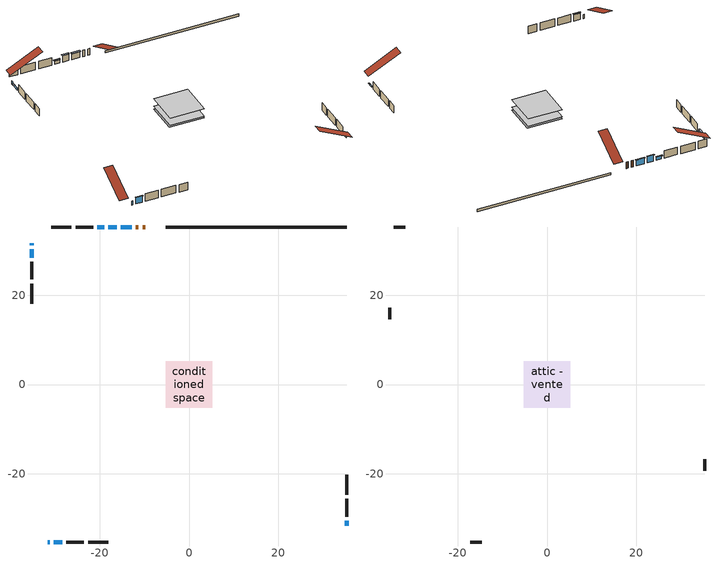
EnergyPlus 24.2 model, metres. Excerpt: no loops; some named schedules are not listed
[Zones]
conditioned space
 floor adiabatic (Floor2 construction): -5.05,-5.05 -5.05,5.05 5.05,5.05 5.05,-5.05 z0.76
 floor adiabatic (AdiabaticFloorConstruction): -5.18,-5.18 -5.18,5.18 5.18,5.18 5.18,-5.18 z0.76
 floor foundation (Slab1 construction): -5.25,-4.86 -5.25,4.86 5.25,4.86 5.25,-4.86 z0
 wall outside (AdiabaticWallConstruction 1): -9.79,35.25 -10.4,35.25 / -11.32,35.25 -11.93,35.25 z0.76:2.79
 wall outside (AdiabaticWallConstruction): -35.25,31.59 -35.25,31.16 / -31.59,-35.25 -31.16,-35.25 z0.76:1.98; 35.25,-31.59 35.25,-30.52 z0.76:1.22; -12.86,35.25 -15.3,35.25 z0.76:2.59; -16.22,35.25 -18.05,35.25 / -30.23,-35.25 -28.4,-35.25 z0.76:2.79; -18.98,35.25 -20.51,35.25 z0.76:1.78; -35.25,30.23 -35.25,28.4 z0.76:1.57
 wall outside (Wall1 construction): -21.44,35.25 -25.4,35.25 / -27.48,-35.25 -23.51,-35.25 / -35.25,27.48 -35.25,23.51 / 35.25,-29.59 35.25,-25.63 z0.76:3.2
 wall outside (Wall2 construction): -26.33,35.25 -30.8,35.25 / -22.58,-35.25 -18.11,-35.25 / -35.25,22.58 -35.25,18.11 / 35.25,-24.7 35.25,-20.22 z0.76:3.2
 wall foundation (FoundationWall1 construction): 35.25,35.25 -5.19,35.25 z0:0.76
 window (WindowConstruction 6): -35.25,31.59 -35.25,31.16 z0.76:1.98
 window (WindowConstruction): 35.25,-31.59 35.25,-30.52 z0.76:1.22
 window (WindowConstruction 1): -12.86,35.25 -15.3,35.25 z0.76:2.59
 window (WindowConstruction 2): -16.22,35.25 -18.05,35.25 z0.76:2.79
 window (WindowConstruction 3): -18.98,35.25 -20.51,35.25 z0.76:1.77
 window (WindowConstruction 7): -31.59,-35.25 -31.16,-35.25 z0.76:1.98
 window (WindowConstruction 4): -35.25,30.23 -35.25,28.4 z0.76:1.57
 window (WindowConstruction 5): -30.23,-35.25 -28.4,-35.25 z0.76:2.79
 door (Door): -9.79,35.25 -10.39,35.25 z0.76:2.79
 door (Door 1): -11.32,35.25 -11.93,35.25 z0.76:2.79
 ceiling adiabatic (AdiabaticFloorConstruction): 5.18,-5.18 5.18,5.18 -5.18,5.18 -5.18,-5.18 z0.76
attic - vented
 floor to conditioned space (Floor1 construction Reversed): -5.18,-5.18 -5.18,5.18 5.18,5.18 5.18,-5.18 z3.2
 wall outside (Wall3 construction): -31.73,35.25 -34.32,35.25 / -17.18,-35.25 -14.59,-35.25 / -35.25,17.18 -35.25,14.59 / 35.25,-19.29 35.25,-16.7 z0.76:3.2
 roof outside (Roof1 construction): -8.86,35.25,3.2 -8.86,25.46,8.1 -6.12,25.46,8.1 -6.12,35.25,3.2; -32.52,-35.25,3.2 -32.52,-25.46,8.1 -35.25,-25.46,8.1 -35.25,-35.25,3.2; -35.25,32.52,3.2 -25.46,32.52,8.1 -25.46,35.25,8.1 -35.25,35.25,3.2; 35.25,-32.52,3.2 25.46,-32.52,8.1 25.46,-35.25,8.1 35.25,-35.25,3.2
shading: 35.25,-30.32 35.25,-31.79 35.67,-31.79 35.67,-30.32 z1.42; -15.5,35.25 -12.66,35.25 -12.66,35.67 -15.5,35.67 z2.79; -18.25,35.25 -16.02,35.25 -16.02,35.67 -18.25,35.67 z2.99; -20.71,35.25 -18.78,35.25 -18.78,35.67 -20.71,35.67 z1.98; -35.25,28.2 -35.25,30.43 -35.67,30.43 -35.67,28.2 z1.77; -28.2,-35.25 -30.43,-35.25 -30.43,-35.67 -28.2,-35.67 z2.99
[Building]
Building 1: Terrain=Suburbs
[Site:Location]
Quebec Intl AP_QC: Latitude {deg}=46.8; Longitude {deg}=-71.38; Time Zone {hr}=-5; Elevation {m}=74; Keep Site Location Information=Yes
[Site:GroundTemperature:Shallow]
0.0108218, -2.24938, -2.43038, -1.3578, 2.94801, 7.23376, 10.9493, 13.303, 13.5029, 11.5886, 7.96783, 3.81355
[Site:WaterMainsTemperature]
Calculation Method=Schedule; Temperature Schedule=mains temperature schedule
[Material] Roughness=Rough; Thermal Absorptance=0.9
Name | Thickness {m} | Conductivity {W/m-K} | Density {kg/m3} | Specific Heat {J/kg-K} | Solar Absorptance | Visible Absorptance
asphalt or fiberglass shingles | 0.00635 | 0.162714 | 1121.4 | 1465.45 | 0.4 | 0.4
ceiling loosefill ins | 0.169333 | 0.0480833 | 16.02 | 1046.75 | 0.7 | 0.7
ceiling stud and cavity | 0.1397 | 0.122245 | 65.682 | 1177.47 | 0.7 | 0.7
concrete 4.0 in. | 0.1016 | 1.803125 | 2242.8 | 837.4 | 0.7 | 0.7
concrete 8.0 in. | 0.2032 | 1.803125 | 2242.8 | 837.4 | 0.7 | 0.7
door material | 0.04445 | 0.0451087 | 512.64 | 1214.23 | 0.7 | 0.7
exterior vertical ins | 0.0490181 | 0.029427 | 32.04 | 1214.23 | 0.7 | 0.7
floor covering | 0.0127 | 9.015625 | 54.468 | 1339.84 | 0.6 | 0.6
floor covering 1 | 0.0127 | 0.0433444 | 54.468 | 1339.84 | 0.6 | 0.6
floor rigid ins; wall rigid ins 1 | 0.512978 | 0.029427 | 32.04 | 1214.23 | 0.7 | 0.7
floor stud and cavity | 0.0889 | 0.340671 | 50.32683 | 1063.81 | 0.7 | 0.7
floor stud and cavity 1 | 0.1397 | 1.75129 | 37.0049 | 1207.88 | 0.7 | 0.7
furniture material conditioned space 1 | 0.1524 | 0.115458 | 640.8 | 1214.23 | 0.6 | 0.6
gypsum board | 0.0127 | 0.160291 | 801 | 837.4 | 0.6 | 0.6
gypsum board 1 | 0.0127 | 0.160291 | 801 | 837.4 | 0.7 | 0.7
osb sheathing 0.5 in. | 0.0127 | 0.115458 | 512.64 | 1214.23 | 0.7 | 0.7
osb sheathing 0.75 in. | 0.01905 | 0.115458 | 512.64 | 1214.23 | 0.7 | 0.7
wall rigid ins | 0.051816 | 0.029427 | 32.04 | 1214.23 | 0.7 | 0.7
wall stud and cavity | 0.1397 | 0.157732 | 139.0536 | 1170.24 | 0.7 | 0.7
wall stud and cavity 1 | 0.1397 | 0.0877637 | 139.0536 | 1170.24 | 0.7 | 0.7
wall stud and cavity 2 | 0.0889 | 6.1454 | 50.32683 | 1063.81 | 0.6 | 0.6
wall stud and cavity 3 | 0.0889 | 0.380278 | 52.3479 | 1209.89 | 0.7 | 0.7
wall stud and cavity 4 | 0.0889 | 0.391764 | 83.0341 | 1211.67 | 0.7 | 0.7
wood siding | 0.0254 | 0.102417 | 544.68 | 1172.36 | 0.4 | 0.4
wood siding 1 | 0.00254 | 0.102417 | 544.68 | 1172.36 | 0.4 | 0.4
wood siding 2; wood siding 3 | 0.0254 | 0.102417 | 544.68 | 1172.36 | 0.7 | 0.7
[WindowMaterial:SimpleGlazingSystem]
Name | U-Factor {W/m2-K} | Solar Heat Gain Coefficient
WindowMaterial | 1.78232 | 0.39
WindowMaterial 1 | 2.83843 | 0.7
WindowMaterial 2 | 2.22805 | 0.55
WindowMaterial 3 | 2.78449 | 0.57
WindowMaterial 4 | 2.77143 | 0.49
WindowMaterial 5 | 2.44551 | 0.56
WindowMaterial 6 | 3.04 | 0.45
[Construction]
AdiabaticFloorConstruction: floor stud and cavity 1, floor rigid ins, osb sheathing 0.75 in., floor covering 1
AdiabaticWallConstruction: wood siding 2, wall rigid ins 1, wall stud and cavity 3, gypsum board
AdiabaticWallConstruction 1: wood siding 3, wall rigid ins 1, wall stud and cavity 3, gypsum board
Door; Door 1: door material
Floor1 construction Reversed: gypsum board, ceiling stud and cavity, ceiling loosefill ins
Floor2 construction: floor stud and cavity, floor covering
FoundationWall1 construction: concrete 8.0 in., gypsum board 1
furniture construction conditioned space 1: furniture material conditioned space 1
PartitionWallConstruction: gypsum board, wall stud and cavity 4, gypsum board
Roof1 construction: asphalt or fiberglass shingles
Slab1 construction: concrete 4.0 in.
Wall1 construction: wood siding, wall rigid ins, osb sheathing 0.5 in., wall stud and cavity, gypsum board
Wall2 construction: wood siding, osb sheathing 0.5 in., wall stud and cavity 1, gypsum board
Wall3 construction: wood siding 1, wall stud and cavity 2
WindowConstruction: WindowMaterial
WindowConstruction 1: WindowMaterial 1
WindowConstruction 2; WindowConstruction 5: WindowMaterial 2
WindowConstruction 3: WindowMaterial 3
WindowConstruction 4: WindowMaterial 4
WindowConstruction 6: WindowMaterial 5
WindowConstruction 7: WindowMaterial 6
[Zone] Multiplier=1; Part of Total Floor Area=Yes
Name | Volume {m3}
attic - vented | 82.8444
conditioned space | 261.6
[Space]
Name | Zone | Volume {m3}
attic - vented 1 | attic - vented | 82.8444
conditioned space 1 | conditioned space | 261.6
[ZoneInfiltration:EffectiveLeakageArea]
infil attic - vented 1: Zone or Space=attic - vented 1; Schedule=Always On Discrete; Effective Air Leakage Area {cm2}=3961.85; Stack Coefficient=0.000510179; Wind Coefficient=1.52609e-05
[ZoneMixing]
whole house fan mix: Zone or Space=attic - vented; Schedule=Always On Continuous; Design Flow Rate Calculation Method=Flow/Zone; Design Flow Rate {m3/s}=0; Source Zone or Space=conditioned space
[SurfaceProperty:ExposedFoundationPerimeter]
Slab1: Exposed Perimeter Calculation Method=TotalExposedPerimeter; Total Exposed Perimeter {m}=40.448
[InternalMass] Zone or ZoneList=conditioned space; Space or SpaceList=conditioned space 1
Name | Construction | Surface Area {m2}
furniture mass conditioned space 1 | furniture construction conditioned space 1 | 124.6
partition wall mass | PartitionWallConstruction | 209.4
[Lights]
interior lighting: Zone or ZoneList or Space or SpaceList=conditioned space 1; Schedule=interior lighting schedule; Design Level Calculation Method=LightingLevel; Lighting Level {W}=343.2; Return Air Fraction=0; Fraction Radiant=0.6; Fraction Visible=0.2; Fraction Replaceable=1
[People]
occupants: Zone or ZoneList or Space or SpaceList=conditioned space 1; Number of People Schedule=occupants schedule; Number of People Calculation Method=People; Number of People=3; Fraction Radiant=0.314171; Sensible Heat Fraction=0.56303; Activity Level Schedule=occupants activity schedule; Carbon Dioxide Generation Rate {m3/s-W}=0; Enable ASHRAE 55 Comfort Warnings=No; Mean Radiant Temperature Calculation Type=EnclosureAveraged
[ElectricEquipment] Zone or ZoneList or Space or SpaceList=conditioned space 1; Design Level Calculation Method=EquipmentLevel
Name | Schedule | Design Level {W} | Fraction Latent | Fraction Radiant | Fraction Lost
clothes dryer | clothes dryer schedule | 140.772 | 0.015 | 0.081 | 0.85
clothes washer | clothes washer schedule | 32.1985 | 0.03 | 0.162 | 0.7
cooking range | cooking range schedule | 215.147 | 0.08 | 0.432 | 0.2
dishwasher | dishwasher schedule | 66.8632 | 0.3 | 0.18 | 0.4
fridge | fridge schedule | 72.9452 | 0 | 0.6 | 0
mech vent bath fan 0 | mech vent bath fan 0 schedule | 50.2 | 0 | 0 | 1
mech vent house fan | mech vent house fan schedule | 0 | 0 | 0 | 1
mech vent house fan cfis | mech vent house fan cfis schedule | 0 | 0 | 0 | 0
mech vent range fan 0 | mech vent range fan 0 schedule | 57 | 0 | 0 | 1
misc plug loads | misc plug loads schedule | 494.7 | 0.045 | 0.513 | 0.1
whole house fan | Always On Discrete | 0 | 0 | 0 | 1
[OtherEquipment] Zone or ZoneList or Space or SpaceList=conditioned space 1; Design Level Calculation Method=EquipmentLevel
Name | Fuel Type | Schedule | Design Level {W} | Fraction Latent | Fraction Radiant | Fraction Lost
clothes dryer 1 | Electricity | clothes dryer schedule | 0 | 0.015 | 0.081 | 0.85
cooking range 1 | Electricity | cooking range schedule | 0 | 0.08 | 0.432 | 0.2
general water use latent | None | general water use schedule | 62.594 | 1 | 0 | 0
general water use sensible | None | general water use schedule | -61.6891 | 0 | 0.6 | 0
mech vent house fan latent load | None | Always On Discrete | 0 | 1 | 0 | 0
mech vent house fan sensible load | None | Always On Discrete | 0 | 0 | 0 | 0
water heater energy adjustment1 | Electricity | Always On Discrete | 0.01 | 0 | 0 | 1
[ZoneInfiltration:DesignFlowRate] Zone or ZoneList or Space or SpaceList=conditioned space 1; Schedule=Always On Discrete; Design Flow Rate Calculation Method=Flow/Zone; Design Flow Rate {m3/s}=0
infil flow; natural vent flow; whole house fan flow
[ZoneControl:Thermostat]
conditioned space Thermostat: Zone or ZoneList=conditioned space; Control Type Schedule=conditioned space Thermostat Schedule; Control 1=conditioned space temperature setpoint; Temperature Difference Between Cutout And Setpoint {deltaC}=0
[ZoneHVAC:Baseboard:Convective:Electric]
electric baseboard: Availability Schedule=Always On Discrete; Heating Design Capacity {W}=12343; Efficiency=1
[Zone equipment]
conditioned space: electric baseboard
[Foundation:Kiva]
Foundation Kiva 1: Initial Indoor Air Temperature {C}=18; Wall Height Above Grade {m}=0.759988; Wall Depth Below Slab {m}=0.2032; Custom Block Material Name 1=exterior vertical ins; Custom Block Depth 1 {m}=0.759988; Custom Block X Position 1 {m}=0.2159; Custom Block Z Position 1 {m}=0
[Foundation:Kiva:Settings]
Soil Conductivity {W/m-K}=0.849921; Soil Density {kg/m3}=1842.3; Soil Specific Heat {J/kg-K}=418.7; Ground Solar Absorptivity=0.9; Ground Thermal Absorptivity=0.9; Ground Surface Roughness {m}=0.03; Far-Field Width {m}=40; Deep-Ground Boundary Condition=ZeroFlux; Deep-Ground Depth {m}=40; Minimum Cell Dimension {m}=0.2; Maximum Cell Growth Coefficient=3; Simulation Timestep=Timestep
[Exterior:Lights]
exterior lighting: Schedule=exterior lighting schedule; Design Level {W}=75.6
[EnergyManagementSystem:GlobalVariable]
infil_program_Qfan
infil_program_Qinf
natural_vent_program_Qnv
natural_vent_program_Qwhf
[EnergyManagementSystem:Sensor]
Name | Output:Variable or Output:Meter Index Key | Output:Variable or Output:Meter
airflow_gain | infil flow | Infiltration Sensible Heat Gain Energy
airflow_gain_1 | natural vent flow | Infiltration Sensible Heat Gain Energy
airflow_gain_2 | whole house fan flow | Infiltration Sensible Heat Gain Energy
airflow_loss | infil flow | Infiltration Sensible Heat Loss Energy
airflow_loss_1 | natural vent flow | Infiltration Sensible Heat Loss Energy
airflow_loss_2 | whole house fan flow | Infiltration Sensible Heat Loss Energy
clg_load_cond |  | Cooling:EnergyTransfer:Zone:CONDITIONED SPACE
clg_sp_s; clg_sp_s_1 | cooling setpoint | Schedule Value
clothes_dryer_exhaust_0_sch_s | clothes dryer exhaust 0 schedule | Schedule Value
conditioned_space_clg_unmet_s | conditioned space | Zone Cooling Setpoint Not Met Time
conditioned_space_htg_unmet_s | conditioned space | Zone Heating Setpoint Not Met Time
cool_season | cooling season schedule | Schedule Value
fridge_tin_s | conditioned space | Zone Mean Air Temperature
htg_load_cond |  | Heating:EnergyTransfer:Zone:CONDITIONED SPACE
htg_sp_s; htg_sp_s_1 | heating setpoint | Schedule Value
ig_ee_conv | clothes dryer | Electric Equipment Convective Heating Energy
ig_ee_conv_2 | cooking range | Electric Equipment Convective Heating Energy
ig_ee_conv_4 | fridge | Electric Equipment Convective Heating Energy
ig_ee_conv_5 | misc plug loads | Electric Equipment Convective Heating Energy
ig_ee_conv_6 | whole house fan | Electric Equipment Convective Heating Energy
ig_ee_rad | clothes dryer | Electric Equipment Radiant Heating Energy
ig_ee_rad_2 | cooking range | Electric Equipment Radiant Heating Energy
ig_ee_rad_4 | fridge | Electric Equipment Radiant Heating Energy
ig_ee_rad_5 | misc plug loads | Electric Equipment Radiant Heating Energy
ig_ee_rad_6 | whole house fan | Electric Equipment Radiant Heating Energy
ig_lgt_conv | interior lighting | Lights Convective Heating Energy
ig_lgt_rad | interior lighting | Lights Radiant Heating Energy
ig_lgt_vis | interior lighting | Lights Visible Radiation Heating Energy
ig_oe_conv | clothes dryer 1 | Other Equipment Convective Heating Energy
ig_oe_conv_1 | cooking range 1 | Other Equipment Convective Heating Energy
ig_oe_conv_2 | general water use latent | Other Equipment Convective Heating Energy
ig_oe_conv_3 | general water use sensible | Other Equipment Convective Heating Energy
ig_oe_conv_4 | water heater energy adjustment1 | Other Equipment Convective Heating Energy
ig_oe_rad | clothes dryer 1 | Other Equipment Radiant Heating Energy
ig_oe_rad_1 | cooking range 1 | Other Equipment Radiant Heating Energy
ig_oe_rad_2 | general water use latent | Other Equipment Radiant Heating Energy
ig_oe_rad_3 | general water use sensible | Other Equipment Radiant Heating Energy
ig_oe_rad_4 | water heater energy adjustment1 | Other Equipment Radiant Heating Energy
ig_ppl_conv | occupants | People Convective Heating Energy
ig_ppl_rad | occupants | People Radiant Heating Energy
im_conv | furniture mass conditioned space 1 | Surface Inside Face Convection Heat Gain Energy
im_conv_1 | partition wall mass | Surface Inside Face Convection Heat Gain Energy
im_ig | furniture mass conditioned space 1 | Surface Inside Face Internal Gains Radiation Heat Gain Energy
im_ig_1 | partition wall mass | Surface Inside Face Internal Gains Radiation Heat Gain Energy
im_lgt | furniture mass conditioned space 1 | Surface Inside Face Lights Radiation Heat Gain Energy
im_lgt_1 | partition wall mass | Surface Inside Face Lights Radiation Heat Gain Energy
im_sol | furniture mass conditioned space 1 | Surface Inside Face Solar Radiation Heat Gain Energy
im_sol_1 | partition wall mass | Surface Inside Face Solar Radiation Heat Gain Energy
im_surf | furniture mass conditioned space 1 | Surface Inside Face Net Surface Thermal Radiation Heat Gain Energy
im_surf_1 | partition wall mass | Surface Inside Face Net Surface Thermal Radiation Heat Gain Energy
mech_vent_bath_fan_0_sch_s | mech vent bath fan 0 schedule | Schedule Value
mech_vent_range_fan_0_sch_s | mech vent range fan 0 schedule | Schedule Value
mv_conv | mech vent bath fan 0 | Electric Equipment Convective Heating Energy
mv_conv_1 | mech vent house fan | Electric Equipment Convective Heating Energy
mv_conv_2 | mech vent house fan cfis | Electric Equipment Convective Heating Energy
mv_conv_3 | mech vent range fan 0 | Electric Equipment Convective Heating Energy
mv_conv_4 | mech vent house fan latent load | Other Equipment Convective Heating Energy
mv_conv_5 | mech vent house fan sensible load | Other Equipment Convective Heating Energy
mv_rad | mech vent bath fan 0 | Electric Equipment Radiant Heating Energy
mv_rad_1 | mech vent house fan | Electric Equipment Radiant Heating Energy
mv_rad_2 | mech vent house fan cfis | Electric Equipment Radiant Heating Energy
mv_rad_3 | mech vent range fan 0 | Electric Equipment Radiant Heating Energy
mv_rad_4 | mech vent house fan latent load | Other Equipment Radiant Heating Energy
mv_rad_5 | mech vent house fan sensible load | Other Equipment Radiant Heating Energy
natural_vent_s | natural vent schedule | Schedule Value
out_pb_s |  | Site Outdoor Air Barometric Pressure
out_wt_s |  | Site Outdoor Air Humidity Ratio
site_vw_s |  | Site Wind Speed
ss_back_out | Window1 | Surface Window Shortwave from Zone Back Out Window Heat Transfer Rate
ss_back_out_1 | Window2 | Surface Window Shortwave from Zone Back Out Window Heat Transfer Rate
ss_back_out_2 | Window3 | Surface Window Shortwave from Zone Back Out Window Heat Transfer Rate
ss_back_out_3 | Window4 | Surface Window Shortwave from Zone Back Out Window Heat Transfer Rate
ss_back_out_4 | Window5 | Surface Window Shortwave from Zone Back Out Window Heat Transfer Rate
ss_back_out_5 | Window6 | Surface Window Shortwave from Zone Back Out Window Heat Transfer Rate
ss_back_out_6 | Window7 | Surface Window Shortwave from Zone Back Out Window Heat Transfer Rate
ss_back_out_7 | Window9 | Surface Window Shortwave from Zone Back Out Window Heat Transfer Rate
ss_conv | Door1 | Surface Inside Face Convection Heat Gain Energy
ss_conv_1 | Door2 | Surface Inside Face Convection Heat Gain Energy
ss_conv_2 | Window1 | Surface Inside Face Convection Heat Gain Energy
ss_conv_3 | Window2 | Surface Inside Face Convection Heat Gain Energy
ss_conv_4 | Window3 | Surface Inside Face Convection Heat Gain Energy
ss_conv_5 | Window4 | Surface Inside Face Convection Heat Gain Energy
ss_conv_6 | Window5 | Surface Inside Face Convection Heat Gain Energy
ss_conv_7 | Window6 | Surface Inside Face Convection Heat Gain Energy
ss_conv_8 | Window7 | Surface Inside Face Convection Heat Gain Energy
ss_conv_9 | Window9 | Surface Inside Face Convection Heat Gain Energy
ss_ig | Door1 | Surface Inside Face Internal Gains Radiation Heat Gain Energy
ss_ig_1 | Door2 | Surface Inside Face Internal Gains Radiation Heat Gain Energy
ss_ig_2 | Window1 | Surface Inside Face Internal Gains Radiation Heat Gain Energy
ss_ig_3 | Window2 | Surface Inside Face Internal Gains Radiation Heat Gain Energy
ss_ig_4 | Window3 | Surface Inside Face Internal Gains Radiation Heat Gain Energy
ss_ig_5 | Window4 | Surface Inside Face Internal Gains Radiation Heat Gain Energy
ss_ig_6 | Window5 | Surface Inside Face Internal Gains Radiation Heat Gain Energy
ss_ig_7 | Window6 | Surface Inside Face Internal Gains Radiation Heat Gain Energy
ss_ig_8 | Window7 | Surface Inside Face Internal Gains Radiation Heat Gain Energy
ss_ig_9 | Window9 | Surface Inside Face Internal Gains Radiation Heat Gain Energy
ss_lgt | Door1 | Surface Inside Face Lights Radiation Heat Gain Energy
ss_lgt_1 | Door2 | Surface Inside Face Lights Radiation Heat Gain Energy
ss_sol | Door1 | Surface Inside Face Solar Radiation Heat Gain Energy
ss_sol_1 | Door2 | Surface Inside Face Solar Radiation Heat Gain Energy
ss_surf | Door1 | Surface Inside Face Net Surface Thermal Radiation Heat Gain Energy
ss_surf_1 | Door2 | Surface Inside Face Net Surface Thermal Radiation Heat Gain Energy
ss_surf_2 | Window1 | Surface Inside Face Net Surface Thermal Radiation Heat Gain Energy
ss_surf_3 | Window2 | Surface Inside Face Net Surface Thermal Radiation Heat Gain Energy
ss_surf_4 | Window3 | Surface Inside Face Net Surface Thermal Radiation Heat Gain Energy
ss_surf_5 | Window4 | Surface Inside Face Net Surface Thermal Radiation Heat Gain Energy
ss_surf_6 | Window5 | Surface Inside Face Net Surface Thermal Radiation Heat Gain Energy
ss_surf_7 | Window6 | Surface Inside Face Net Surface Thermal Radiation Heat Gain Energy
ss_surf_8 | Window7 | Surface Inside Face Net Surface Thermal Radiation Heat Gain Energy
ss_surf_9 | Window9 | Surface Inside Face Net Surface Thermal Radiation Heat Gain Energy
ss_trans_in | Window1 | Surface Window Transmitted Solar Radiation Rate
ss_trans_in_1 | Window2 | Surface Window Transmitted Solar Radiation Rate
ss_trans_in_2 | Window3 | Surface Window Transmitted Solar Radiation Rate
ss_trans_in_3 | Window4 | Surface Window Transmitted Solar Radiation Rate
ss_trans_in_4 | Window5 | Surface Window Transmitted Solar Radiation Rate
ss_trans_in_5 | Window6 | Surface Window Transmitted Solar Radiation Rate
ss_trans_in_6 | Window7 | Surface Window Transmitted Solar Radiation Rate
ss_trans_in_7 | Window9 | Surface Window Transmitted Solar Radiation Rate
ss_trans_out | Window1 | Surface Inside Face Initial Transmitted Diffuse Transmitted Out Window Solar Radiation Rate
ss_trans_out_1 | Window2 | Surface Inside Face Initial Transmitted Diffuse Transmitted Out Window Solar Radiation Rate
ss_trans_out_2 | Window3 | Surface Inside Face Initial Transmitted Diffuse Transmitted Out Window Solar Radiation Rate
ss_trans_out_3 | Window4 | Surface Inside Face Initial Transmitted Diffuse Transmitted Out Window Solar Radiation Rate
ss_trans_out_4 | Window5 | Surface Inside Face Initial Transmitted Diffuse Transmitted Out Window Solar Radiation Rate
ss_trans_out_5 | Window6 | Surface Inside Face Initial Transmitted Diffuse Transmitted Out Window Solar Radiation Rate
ss_trans_out_6 | Window7 | Surface Inside Face Initial Transmitted Diffuse Transmitted Out Window Solar Radiation Rate
ss_trans_out_7 | Window9 | Surface Inside Face Initial Transmitted Diffuse Transmitted Out Window Solar Radiation Rate
s_conv | Floor1 | Surface Inside Face Convection Heat Gain Energy
s_conv_1 | Floor2 | Surface Inside Face Convection Heat Gain Energy
s_conv_10 | Wall2:0 | Surface Inside Face Convection Heat Gain Energy
s_conv_11 | Wall2:180 | Surface Inside Face Convection Heat Gain Energy
s_conv_12 | Wall2:270 | Surface Inside Face Convection Heat Gain Energy
s_conv_13 | Wall2:90 | Surface Inside Face Convection Heat Gain Energy
s_conv_2 | FoundationWall1 | Surface Inside Face Convection Heat Gain Energy
s_conv_3 | inferred conditioned ceiling | Surface Inside Face Convection Heat Gain Energy
s_conv_4 | inferred conditioned floor | Surface Inside Face Convection Heat Gain Energy
s_conv_5 | Slab1 | Surface Inside Face Convection Heat Gain Energy
s_conv_6 | Wall1:0 | Surface Inside Face Convection Heat Gain Energy
s_conv_7 | Wall1:180 | Surface Inside Face Convection Heat Gain Energy
s_conv_8 | Wall1:270 | Surface Inside Face Convection Heat Gain Energy
s_conv_9 | Wall1:90 | Surface Inside Face Convection Heat Gain Energy
s_ig | Floor1 | Surface Inside Face Internal Gains Radiation Heat Gain Energy
s_ig_1 | Floor2 | Surface Inside Face Internal Gains Radiation Heat Gain Energy
s_ig_10 | Wall2:0 | Surface Inside Face Internal Gains Radiation Heat Gain Energy
s_ig_11 | Wall2:180 | Surface Inside Face Internal Gains Radiation Heat Gain Energy
s_ig_12 | Wall2:270 | Surface Inside Face Internal Gains Radiation Heat Gain Energy
s_ig_13 | Wall2:90 | Surface Inside Face Internal Gains Radiation Heat Gain Energy
s_ig_2 | FoundationWall1 | Surface Inside Face Internal Gains Radiation Heat Gain Energy
s_ig_3 | inferred conditioned ceiling | Surface Inside Face Internal Gains Radiation Heat Gain Energy
s_ig_4 | inferred conditioned floor | Surface Inside Face Internal Gains Radiation Heat Gain Energy
s_ig_5 | Slab1 | Surface Inside Face Internal Gains Radiation Heat Gain Energy
s_ig_6 | Wall1:0 | Surface Inside Face Internal Gains Radiation Heat Gain Energy
s_ig_7 | Wall1:180 | Surface Inside Face Internal Gains Radiation Heat Gain Energy
s_ig_8 | Wall1:270 | Surface Inside Face Internal Gains Radiation Heat Gain Energy
s_ig_9 | Wall1:90 | Surface Inside Face Internal Gains Radiation Heat Gain Energy
s_lgt | Floor1 | Surface Inside Face Lights Radiation Heat Gain Energy
s_lgt_1 | Floor2 | Surface Inside Face Lights Radiation Heat Gain Energy
s_lgt_10 | Wall2:0 | Surface Inside Face Lights Radiation Heat Gain Energy
s_lgt_11 | Wall2:180 | Surface Inside Face Lights Radiation Heat Gain Energy
s_lgt_12 | Wall2:270 | Surface Inside Face Lights Radiation Heat Gain Energy
s_lgt_13 | Wall2:90 | Surface Inside Face Lights Radiation Heat Gain Energy
s_lgt_2 | FoundationWall1 | Surface Inside Face Lights Radiation Heat Gain Energy
s_lgt_3 | inferred conditioned ceiling | Surface Inside Face Lights Radiation Heat Gain Energy
s_lgt_4 | inferred conditioned floor | Surface Inside Face Lights Radiation Heat Gain Energy
s_lgt_5 | Slab1 | Surface Inside Face Lights Radiation Heat Gain Energy
s_lgt_6 | Wall1:0 | Surface Inside Face Lights Radiation Heat Gain Energy
s_lgt_7 | Wall1:180 | Surface Inside Face Lights Radiation Heat Gain Energy
s_lgt_8 | Wall1:270 | Surface Inside Face Lights Radiation Heat Gain Energy
s_lgt_9 | Wall1:90 | Surface Inside Face Lights Radiation Heat Gain Energy
